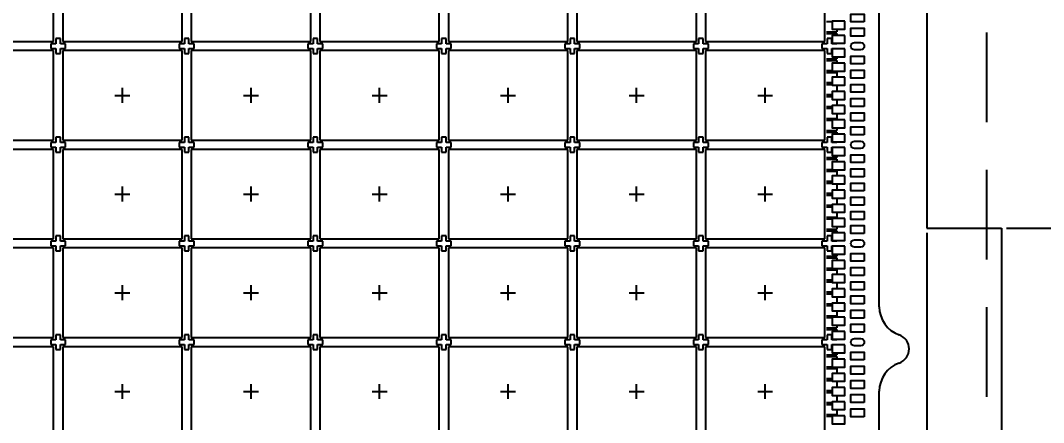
# Model space of a CAD drawing. Header units: millimetres. Extents: x 470.8 to 482.4, y 72.7 to 79.2.
# Drawn here: x 474.988 to 477.13, y 74.913 to 75.755 of the extents above; entities that cross this region are included whole.
import ezdxf

# ---------------------------------------------------------------- set-up
doc = ezdxf.new("R2010")
doc.units = ezdxf.units.MM
doc.header["$LTSCALE"] = 0.5
doc.header["$PDMODE"] = 98
for name, pattern in [('CENTER', [50.8, 31.75, -6.35, 6.35, -6.35]), ('HIDDEN', [0.375, 0.25, -0.125]), ('PHANTOM', [2.5, 1.25, -0.25, 0.25, -0.25, 0.25, -0.25])]:
    doc.linetypes.add(name, pattern=pattern)
for name, color, linetype in [('1D', 4, 'Continuous'), ('BTM', 7, 'HIDDEN'), ('CEN', 2, 'CENTER'), ('DIM', 3, 'Continuous'), ('PKG', 1, 'PHANTOM')]:
    doc.layers.add(name, color=color, linetype=linetype)
doc.styles.add('SIMPLEX', font='simplex.shx')
doc.dimstyles.new('Standard2', dxfattribs={"dimtxt": 0.08, "dimasz": 0.08, "dimexe": 0.01, "dimexo": 0.01, "dimgap": 0.015, "dimtad": 1, "dimdec": 3, "dimlfac": 16, "dimrnd": 0.0005, "dimzin": 1, "dimtxsty": 'SIMPLEX', "dimcen": 0.01, "dimclrd": 256, "dimclre": 256, "dimclrt": 256, "dimazin": 3, "dimtp": 0.03, "dimtm": 0.05, "dimtfac": 0.8, "dimtdec": 3, "dimtmove": 0, "dimatfit": 3, "dimfxl": 0.05, "dimtzin": 4, "dimlwd": -1, "dimlwe": -1})

# ---------------------------------------------------------------- blocks, each defined once
blk = doc.blocks.new('*D42')
at = {"layer": 'Defpoints', "color": 0, "ltscale": 0.1, "transparency": 16777216}
for p in [(476.8172, 77.93), (478.3843, 77.93), (476.8172, 74.0925)]:
    blk.add_point(p, dxfattribs=at)
at = {"layer": 'DIM', "linetype": 'ByBlock', "ltscale": 0.1, "transparency": 16777216}
for p, q in [((476.8272, 77.93), (478.3943, 77.93)), ((478.3843, 77.85), (478.3843, 76.832)), ((478.3843, 74.1725), (478.3843, 75.1906)), ((476.8272, 74.0925), (478.3943, 74.0925))]:
    blk.add_line(p, q, dxfattribs=at)
at = {"layer": 'DIM', "ltscale": 0.1, "transparency": 16777216}
for points in [[(478.371, 77.85), (478.3976, 77.85), (478.3843, 77.93)], [(478.371, 74.1725), (478.3976, 74.1725), (478.3843, 74.0925)]]:
    blk.add_solid(points, dxfattribs=at)
at = {"layer": 'DIM', "ltscale": 0.1, "transparency": 16777216, "insert": (478.3843, 76.0113), "char_height": 0.08, "attachment_point": 5, "rotation": 90, "style": 'SIMPLEX'}
blk.add_mtext('\\A1;59.300X61.400(MOLD PKG)', dxfattribs=at)
blk = doc.blocks.new('*D58')
at = {"layer": 'Defpoints', "color": 0, "ltscale": 0.1, "transparency": 16777216}
for p in [(474.9328, 76.0113), (477.042, 75.3206), (477.4846, 75.3206)]:
    blk.add_point(p, dxfattribs=at)
at = {"layer": 'DIM', "ltscale": 0.1, "transparency": 16777216}
blk.add_line((477.052, 75.3206), (477.4846, 75.3206), dxfattribs=at)
at = {"layer": 'DIM', "ltscale": 0.1, "transparency": 16777216, "insert": (477.6825, 75.3206), "char_height": 0.08, "attachment_point": 5, "style": 'SIMPLEX'}
blk.add_mtext('\\A1;11.050', dxfattribs=at)
blk = doc.blocks.new('*D63')
at = {"layer": 'Defpoints', "color": 0, "ltscale": 0.1, "transparency": 16777216}
for p in [(474.9328, 76.0113), (476.917, 74.0113), (477.4846, 73.9613)]:
    blk.add_point(p, dxfattribs=at)
at = {"layer": 'DIM', "ltscale": 0.1, "transparency": 16777216}
for p, q in [((476.927, 74.0113), (477.1646, 74.0113)), ((477.1646, 74.0113), (477.3246, 73.9613)), ((477.3246, 73.9613), (477.4846, 73.9613))]:
    blk.add_line(p, q, dxfattribs=at)
at = {"layer": 'DIM', "ltscale": 0.1, "transparency": 16777216, "insert": (477.6977, 73.9613), "char_height": 0.08, "attachment_point": 5, "style": 'SIMPLEX'}
blk.add_mtext('\\A1;32.000', dxfattribs=at)
blk = doc.blocks.new('*D33')
at = {"layer": 'Defpoints', "color": 0, "ltscale": 0.1, "transparency": 16777216}
for p in [(474.9328, 76.0113), (476.917, 74.0113), (476.917, 73.4947)]:
    blk.add_point(p, dxfattribs=at)
at = {"layer": 'DIM', "ltscale": 0.1, "transparency": 16777216}
blk.add_line((476.917, 74.0013), (476.917, 73.4947), dxfattribs=at)
at = {"layer": 'DIM', "ltscale": 0.1, "transparency": 16777216, "insert": (476.917, 73.2893), "char_height": 0.08, "attachment_point": 5, "rotation": 90, "style": 'SIMPLEX'}
blk.add_mtext('\\A1;31.747', dxfattribs=at)
blk = doc.blocks.new('*D34')
at = {"layer": 'Defpoints', "color": 0, "ltscale": 0.1, "transparency": 16777216}
for p in [(474.9328, 76.0113), (476.8857, 75.3206), (476.7876, 73.4947)]:
    blk.add_point(p, dxfattribs=at)
at = {"layer": 'DIM', "ltscale": 0.1, "transparency": 16777216}
for p, q in [((476.8857, 75.3106), (476.8857, 73.8147)), ((476.8857, 73.8147), (476.7876, 73.6547)), ((476.7876, 73.6547), (476.7876, 73.4947))]:
    blk.add_line(p, q, dxfattribs=at)
at = {"layer": 'DIM', "ltscale": 0.1, "transparency": 16777216, "insert": (476.7876, 73.2893), "char_height": 0.08, "attachment_point": 5, "rotation": 90, "style": 'SIMPLEX'}
blk.add_mtext('\\A1;31.247', dxfattribs=at)
blk = doc.blocks.new('*D85')
at = {"layer": 'Defpoints', "color": 0, "ltscale": 0.1, "transparency": 16777216}
for p in [(477.0107, 78.03), (478.7519, 78.03), (477.0107, 74.03)]:
    blk.add_point(p, dxfattribs=at)
at = {"layer": 'DIM', "ltscale": 0.1, "transparency": 16777216}
for p, q in [((477.0207, 78.03), (478.7619, 78.03)), ((478.7519, 77.95), (478.7519, 76.8812)), ((478.7519, 74.11), (478.7519, 75.1788)), ((477.0207, 74.03), (478.7619, 74.03))]:
    blk.add_line(p, q, dxfattribs=at)
for points in [[(478.7386, 77.95), (478.7652, 77.95), (478.7519, 78.03)], [(478.7386, 74.11), (478.7652, 74.11), (478.7519, 74.03)]]:
    blk.add_solid(points, dxfattribs=at)
at = {"layer": 'DIM', "ltscale": 0.1, "transparency": 16777216, "insert": (478.7519, 76.03), "char_height": 0.08, "attachment_point": 5, "rotation": 90, "style": 'SIMPLEX'}
blk.add_mtext('\\A1;64.000%%P0.500(TAPE WIDTH)', dxfattribs=at)
blk = doc.blocks.new('*U208')
at = {"layer": 'CEN', "ltscale": 0.002}
for p, q in [((0, -0.015625), (0, 0.015625)), ((-0.015625, 0), (0.015625, 0))]:
    blk.add_line(p, q, dxfattribs=at)
at = {"layer": 'PKG', "color": 1, "ltscale": 0.5}
blk.add_lwpolyline([(-0.125, 0.09375), (-0.125, -0.09375), (0.125, -0.09375), (0.125, 0.09375)], close=True, dxfattribs=at)
blk = doc.blocks.new('*U209')
at = {"layer": 'DIM', "color": 0, "linetype": 'ByBlock', "lineweight": -2}
for p in [(1.6144, 1.4459), (1.8834, 1.4459), (2.1525, 1.4459), (2.4216, 1.4459), (2.6906, 1.4459), (2.9597, 1.4459), (3.2287, 1.4459), (1.6144, 1.2394), (1.8834, 1.2394), (2.1525, 1.2394), (2.4216, 1.2394), (2.6906, 1.2394), (2.9597, 1.2394), (3.2287, 1.2394), (1.6144, 1.0328), (1.8834, 1.0328), (2.1525, 1.0328), (2.4216, 1.0328), (2.6906, 1.0328), (2.9597, 1.0328), (3.2287, 1.0328), (1.6144, 0.8263), (1.8834, 0.8263), (2.1525, 0.8263), (2.4216, 0.8263), (2.6906, 0.8263), (2.9597, 0.8263), (3.2287, 0.8263), (1.6144, 0.6197), (1.8834, 0.6197), (2.1525, 0.6197), (2.4216, 0.6197), (2.6906, 0.6197), (2.9597, 0.6197), (3.2287, 0.6197)]:
    blk.add_blockref('*U208', p, dxfattribs=at)

msp = doc.modelspace()

# ---------------------------------------------------------------- linework, layer by layer
at = {"color": 2, "linetype": 'HIDDEN', "ltscale": 1.5}
msp.add_line((477.010732, 78.030018), (477.010732, 74.030018), dxfattribs=at)
at = {"color": 0}
for p, q in [((476.885732, 75.820643), (476.885732, 75.320643)), ((476.885732, 75.320643), (477.041982, 75.320643))]:
    msp.add_line(p, q, dxfattribs=at)
for q in [(477.041982, 74.914393), (477.041982, 73.939687)]:
    msp.add_line((477.041982, 75.320643), q)
at = {"ltscale": 0.02}
for points in [[(476.754669, 75.751893), (476.726544, 75.751893), (476.726544, 75.768456), (476.754669, 75.768456)], [(476.714044, 75.753612), (476.687638, 75.753612), (476.687638, 75.737049), (476.714044, 75.737049)], [(476.714044, 75.723924), (476.687638, 75.723924), (476.687638, 75.707362), (476.714044, 75.707362)], [(476.754669, 75.722206), (476.726544, 75.722206), (476.726544, 75.738768), (476.754669, 75.738768)], [(476.714044, 75.695487), (476.687638, 75.695487), (476.687638, 75.678924), (476.714044, 75.678924)], [(476.754669, 75.664081), (476.726544, 75.664081), (476.726544, 75.680643), (476.754669, 75.680643)], [(476.714044, 75.665799), (476.687638, 75.665799), (476.687638, 75.649237), (476.714044, 75.649237)], [(476.754669, 75.634393), (476.726544, 75.634393), (476.726544, 75.650956), (476.754669, 75.650956)], [(476.714044, 75.636112), (476.687638, 75.636112), (476.687638, 75.619549), (476.714044, 75.619549)], [(476.754669, 75.604706), (476.726544, 75.604706), (476.726544, 75.621268), (476.754669, 75.621268)], [(476.714044, 75.606424), (476.687638, 75.606424), (476.687638, 75.589862), (476.714044, 75.589862)], [(476.714044, 75.576737), (476.687638, 75.576737), (476.687638, 75.560174), (476.714044, 75.560174)], [(476.754669, 75.575018), (476.726544, 75.575018), (476.726544, 75.591581), (476.754669, 75.591581)], [(476.754669, 75.545331), (476.726544, 75.545331), (476.726544, 75.561893), (476.754669, 75.561893)], [(476.714044, 75.547049), (476.687638, 75.547049), (476.687638, 75.530487), (476.714044, 75.530487)], [(476.754669, 75.515643), (476.726544, 75.515643), (476.726544, 75.532206), (476.754669, 75.532206)], [(476.714044, 75.517362), (476.687638, 75.517362), (476.687638, 75.500799), (476.714044, 75.500799)], [(476.714044, 75.488924), (476.687638, 75.488924), (476.687638, 75.472362), (476.714044, 75.472362)], [(476.754669, 75.457518), (476.726544, 75.457518), (476.726544, 75.474081), (476.754669, 75.474081)], [(476.714044, 75.459237), (476.687638, 75.459237), (476.687638, 75.442674), (476.714044, 75.442674)], [(476.754669, 75.427831), (476.726544, 75.427831), (476.726544, 75.444393), (476.754669, 75.444393)], [(476.714044, 75.429549), (476.687638, 75.429549), (476.687638, 75.412987), (476.714044, 75.412987)], [(476.754669, 75.398143), (476.726544, 75.398143), (476.726544, 75.414706), (476.754669, 75.414706)], [(476.714044, 75.399862), (476.687638, 75.399862), (476.687638, 75.383299), (476.714044, 75.383299)], [(476.754669, 75.368456), (476.726544, 75.368456), (476.726544, 75.385018), (476.754669, 75.385018)], [(476.714044, 75.370174), (476.687638, 75.370174), (476.687638, 75.353612), (476.714044, 75.353612)], [(476.714044, 75.340487), (476.687638, 75.340487), (476.687638, 75.323924), (476.714044, 75.323924)], [(476.754669, 75.338768), (476.726544, 75.338768), (476.726544, 75.355331), (476.754669, 75.355331)], [(476.754669, 75.309081), (476.726544, 75.309081), (476.726544, 75.325643), (476.754669, 75.325643)], [(476.714044, 75.310799), (476.687638, 75.310799), (476.687638, 75.294237), (476.714044, 75.294237)], [(476.714044, 75.282362), (476.687638, 75.282362), (476.687638, 75.265799), (476.714044, 75.265799)], [(476.714044, 75.252674), (476.687638, 75.252674), (476.687638, 75.236112), (476.714044, 75.236112)], [(476.754669, 75.250956), (476.726544, 75.250956), (476.726544, 75.267518), (476.754669, 75.267518)], [(476.754669, 75.221268), (476.726544, 75.221268), (476.726544, 75.237831), (476.754669, 75.237831)], [(476.714044, 75.222987), (476.687638, 75.222987), (476.687638, 75.206424), (476.714044, 75.206424)], [(476.714044, 75.193299), (476.687638, 75.193299), (476.687638, 75.176737), (476.714044, 75.176737)], [(476.754669, 75.191581), (476.726544, 75.191581), (476.726544, 75.208143), (476.754669, 75.208143)], [(476.754669, 75.161893), (476.726544, 75.161893), (476.726544, 75.178456), (476.754669, 75.178456)], [(476.714044, 75.163612), (476.687638, 75.163612), (476.687638, 75.147049), (476.714044, 75.147049)], [(476.754669, 75.132206), (476.726544, 75.132206), (476.726544, 75.148768), (476.754669, 75.148768)], [(476.714044, 75.133924), (476.687638, 75.133924), (476.687638, 75.117362), (476.714044, 75.117362)], [(476.714044, 75.104237), (476.687638, 75.104237), (476.687638, 75.087674), (476.714044, 75.087674)], [(476.754669, 75.102518), (476.726544, 75.102518), (476.726544, 75.119081), (476.754669, 75.119081)], [(476.714044, 75.075799), (476.687638, 75.075799), (476.687638, 75.059237), (476.714044, 75.059237)], [(476.754669, 75.044393), (476.726544, 75.044393), (476.726544, 75.060956), (476.754669, 75.060956)], [(476.714044, 75.046112), (476.687638, 75.046112), (476.687638, 75.029549), (476.714044, 75.029549)], [(476.714044, 75.016424), (476.687638, 75.016424), (476.687638, 74.999862), (476.714044, 74.999862)], [(476.754669, 75.014706), (476.726544, 75.014706), (476.726544, 75.031268), (476.754669, 75.031268)], [(476.754669, 74.985018), (476.726544, 74.985018), (476.726544, 75.001581), (476.754669, 75.001581)], [(476.714044, 74.986737), (476.687638, 74.986737), (476.687638, 74.970174), (476.714044, 74.970174)], [(476.714044, 74.957049), (476.687638, 74.957049), (476.687638, 74.940487), (476.714044, 74.940487)], [(476.754669, 74.955331), (476.726544, 74.955331), (476.726544, 74.971893), (476.754669, 74.971893)], [(476.754669, 74.925643), (476.726544, 74.925643), (476.726544, 74.942206), (476.754669, 74.942206)], [(476.714044, 74.927362), (476.687638, 74.927362), (476.687638, 74.910799), (476.714044, 74.910799)]]:
    msp.add_lwpolyline(points, close=True, dxfattribs=at)
for points in [[(476.747013, 75.693768), (476.734201, 75.693768, -0.41421356), (476.726544, 75.701424), (476.726544, 75.701424, -0.41421356), (476.734201, 75.709081), (476.747013, 75.709081, -0.41421356), (476.754669, 75.701424), (476.754669, 75.701424, -0.41421356)], [(476.747013, 75.487206), (476.734201, 75.487206, -0.41421356), (476.726544, 75.494862), (476.726544, 75.494862, -0.41421356), (476.734201, 75.502518), (476.747013, 75.502518, -0.41421356), (476.754669, 75.494862), (476.754669, 75.494862, -0.41421356)], [(476.747013, 75.280643), (476.734201, 75.280643, -0.41421356), (476.726544, 75.288299), (476.726544, 75.288299, -0.41421356), (476.734201, 75.295956), (476.747013, 75.295956, -0.41421356), (476.754669, 75.288299), (476.754669, 75.288299, -0.41421356)], [(476.747013, 75.074081), (476.734201, 75.074081, -0.41421356), (476.726544, 75.081737), (476.726544, 75.081737, -0.41421356), (476.734201, 75.089393), (476.747013, 75.089393, -0.41421356), (476.754669, 75.081737), (476.754669, 75.081737, -0.41421356)]]:
    msp.add_lwpolyline(points, format="xyb", close=True, dxfattribs=at)
at = {"layer": '1D'}
for p, q in [((476.785919, 75.155907), (476.785919, 75.92288)), ((476.785919, 74.212157), (476.785919, 74.97913))]:
    msp.add_line(p, q, dxfattribs=at)
for centre, radius, start, end in [((476.848419, 75.155907), 0.0625, 180, 250.528779), ((476.817169, 75.067518), 0.03125, 289.471221, 70.528779), ((476.848419, 74.97913), 0.0625, 109.471221, 180)]:
    msp.add_arc(centre, radius, start, end, dxfattribs=at)
at = {"layer": 'BTM', "ltscale": 0.02}
for p, q in [((476.675763, 75.752813), (476.687638, 75.752813)), ((476.675763, 75.731563), (476.697326, 75.731563)), ((476.675763, 75.727813), (476.697326, 75.727813)), ((476.697326, 75.737049), (476.697326, 75.731563)), ((476.697326, 75.727813), (476.697326, 75.723924)), ((476.675763, 75.675), (476.697326, 75.675)), ((476.675763, 75.67125), (476.697326, 75.67125)), ((476.697326, 75.678924), (476.697326, 75.675)), ((476.697326, 75.67125), (476.697326, 75.665799)), ((476.675763, 75.65), (476.687638, 75.65)), ((476.675763, 75.64625), (476.697326, 75.64625)), ((476.697326, 75.64625), (476.697326, 75.636112)), ((476.675763, 75.625), (476.687638, 75.625)), ((476.675763, 75.62125), (476.687638, 75.62125)), ((476.697326, 75.619549), (476.697326, 75.606424)), ((476.675763, 75.6), (476.687638, 75.6)), ((476.675763, 75.59625), (476.687638, 75.59625)), ((476.675763, 75.575), (476.687638, 75.575)), ((476.697326, 75.589862), (476.697326, 75.576737)), ((476.675763, 75.57125), (476.687638, 75.57125)), ((476.697326, 75.560174), (476.697326, 75.55)), ((476.675763, 75.55), (476.697326, 75.55)), ((476.675763, 75.54625), (476.687638, 75.54625)), ((476.697326, 75.530487), (476.697326, 75.525)), ((476.675763, 75.525), (476.697326, 75.525)), ((476.675763, 75.52125), (476.697326, 75.52125)), ((476.697326, 75.52125), (476.697326, 75.517362)), ((476.675763, 75.468438), (476.697326, 75.468438)), ((476.697326, 75.472362), (476.697326, 75.468438)), ((476.675763, 75.464688), (476.697326, 75.464688)), ((476.697326, 75.464688), (476.697326, 75.459237)), ((476.675763, 75.443438), (476.687638, 75.443438)), ((476.675763, 75.439688), (476.697326, 75.439688)), ((476.697326, 75.439688), (476.697326, 75.429549)), ((476.675763, 75.418438), (476.687638, 75.418438)), ((476.675763, 75.414688), (476.687638, 75.414688)), ((476.697326, 75.412987), (476.697326, 75.399862)), ((476.675763, 75.393438), (476.687638, 75.393438)), ((476.675763, 75.389688), (476.687638, 75.389688)), ((476.697326, 75.383299), (476.697326, 75.370174)), ((476.675763, 75.368438), (476.687638, 75.368438)), ((476.675763, 75.364688), (476.687638, 75.364688)), ((476.675763, 75.343438), (476.697326, 75.343438)), ((476.675763, 75.339688), (476.687638, 75.339688)), ((476.697326, 75.353612), (476.697326, 75.343438)), ((476.675763, 75.318438), (476.697326, 75.318438)), ((476.697326, 75.323924), (476.697326, 75.318438)), ((476.675763, 75.314688), (476.697326, 75.314688)), ((476.697326, 75.314688), (476.697326, 75.310799)), ((476.675763, 75.261875), (476.697326, 75.261875)), ((476.675763, 75.258125), (476.697326, 75.258125)), ((476.697326, 75.265799), (476.697326, 75.261875)), ((476.697326, 75.258125), (476.697326, 75.252674)), ((476.675763, 75.236875), (476.687638, 75.236875)), ((476.675763, 75.233125), (476.697326, 75.233125)), ((476.697326, 75.233125), (476.697326, 75.222987)), ((476.675763, 75.211875), (476.687638, 75.211875)), ((476.675763, 75.208125), (476.687638, 75.208125)), ((476.697326, 75.206424), (476.697326, 75.193299)), ((476.675763, 75.186875), (476.687638, 75.186875)), ((476.675763, 75.183125), (476.687638, 75.183125)), ((476.697326, 75.176737), (476.697326, 75.163612)), ((476.675763, 75.161875), (476.687638, 75.161875)), ((476.675763, 75.158125), (476.687638, 75.158125)), ((476.697326, 75.147049), (476.697326, 75.136875)), ((476.675763, 75.136875), (476.697326, 75.136875)), ((476.675763, 75.133125), (476.687638, 75.133125)), ((476.675763, 75.111875), (476.697326, 75.111875)), ((476.675763, 75.108125), (476.697326, 75.108125)), ((476.697326, 75.117362), (476.697326, 75.111875)), ((476.697326, 75.108125), (476.697326, 75.104237)), ((476.697326, 75.059237), (476.697326, 75.055313)), ((476.675763, 75.055313), (476.697326, 75.055313)), ((476.675763, 75.051563), (476.697326, 75.051563)), ((476.697326, 75.051563), (476.697326, 75.046112)), ((476.675763, 75.030313), (476.687638, 75.030313)), ((476.675763, 75.026563), (476.697326, 75.026563)), ((476.697326, 75.026563), (476.697326, 75.016424)), ((476.675763, 75.005313), (476.687638, 75.005313)), ((476.675763, 75.001563), (476.687638, 75.001563)), ((476.697326, 74.999862), (476.697326, 74.986737)), ((476.675763, 74.980313), (476.687638, 74.980313)), ((476.675763, 74.976563), (476.687638, 74.976563)), ((476.675763, 74.955313), (476.687638, 74.955313)), ((476.697326, 74.970174), (476.697326, 74.957049)), ((476.675763, 74.951563), (476.687638, 74.951563)), ((476.697326, 74.940487), (476.697326, 74.930313)), ((476.675763, 74.930313), (476.697326, 74.930313)), ((476.675763, 74.926563), (476.687638, 74.926563))]:
    msp.add_line(p, q, dxfattribs=at)
for points in [[(475.072013, 75.717049), (475.062638, 75.717049), (475.062638, 75.706112), (475.051701, 75.706112), (475.051701, 75.696737), (475.062638, 75.696737), (475.062638, 75.685799), (475.072013, 75.685799), (475.072013, 75.696737), (475.082951, 75.696737), (475.082951, 75.706112), (475.072013, 75.706112)], [(475.341076, 75.717049), (475.331701, 75.717049), (475.331701, 75.706112), (475.320763, 75.706112), (475.320763, 75.696737), (475.331701, 75.696737), (475.331701, 75.685799), (475.341076, 75.685799), (475.341076, 75.696737), (475.352013, 75.696737), (475.352013, 75.706112), (475.341076, 75.706112)], [(475.610138, 75.717049), (475.600763, 75.717049), (475.600763, 75.706112), (475.589826, 75.706112), (475.589826, 75.696737), (475.600763, 75.696737), (475.600763, 75.685799), (475.610138, 75.685799), (475.610138, 75.696737), (475.621076, 75.696737), (475.621076, 75.706112), (475.610138, 75.706112)], [(475.879201, 75.717049), (475.869826, 75.717049), (475.869826, 75.706112), (475.858888, 75.706112), (475.858888, 75.696737), (475.869826, 75.696737), (475.869826, 75.685799), (475.879201, 75.685799), (475.879201, 75.696737), (475.890138, 75.696737), (475.890138, 75.706112), (475.879201, 75.706112)], [(476.148263, 75.717049), (476.138888, 75.717049), (476.138888, 75.706112), (476.127951, 75.706112), (476.127951, 75.696737), (476.138888, 75.696737), (476.138888, 75.685799), (476.148263, 75.685799), (476.148263, 75.696737), (476.159201, 75.696737), (476.159201, 75.706112), (476.148263, 75.706112)], [(476.417326, 75.717049), (476.407951, 75.717049), (476.407951, 75.706112), (476.397013, 75.706112), (476.397013, 75.696737), (476.407951, 75.696737), (476.407951, 75.685799), (476.417326, 75.685799), (476.417326, 75.696737), (476.428263, 75.696737), (476.428263, 75.706112), (476.417326, 75.706112)], [(475.072013, 75.510487), (475.062638, 75.510487), (475.062638, 75.499549), (475.051701, 75.499549), (475.051701, 75.490174), (475.062638, 75.490174), (475.062638, 75.479237), (475.072013, 75.479237), (475.072013, 75.490174), (475.082951, 75.490174), (475.082951, 75.499549), (475.072013, 75.499549)], [(475.341076, 75.510487), (475.331701, 75.510487), (475.331701, 75.499549), (475.320763, 75.499549), (475.320763, 75.490174), (475.331701, 75.490174), (475.331701, 75.479237), (475.341076, 75.479237), (475.341076, 75.490174), (475.352013, 75.490174), (475.352013, 75.499549), (475.341076, 75.499549)], [(475.610138, 75.510487), (475.600763, 75.510487), (475.600763, 75.499549), (475.589826, 75.499549), (475.589826, 75.490174), (475.600763, 75.490174), (475.600763, 75.479237), (475.610138, 75.479237), (475.610138, 75.490174), (475.621076, 75.490174), (475.621076, 75.499549), (475.610138, 75.499549)], [(475.879201, 75.510487), (475.869826, 75.510487), (475.869826, 75.499549), (475.858888, 75.499549), (475.858888, 75.490174), (475.869826, 75.490174), (475.869826, 75.479237), (475.879201, 75.479237), (475.879201, 75.490174), (475.890138, 75.490174), (475.890138, 75.499549), (475.879201, 75.499549)], [(476.148263, 75.510487), (476.138888, 75.510487), (476.138888, 75.499549), (476.127951, 75.499549), (476.127951, 75.490174), (476.138888, 75.490174), (476.138888, 75.479237), (476.148263, 75.479237), (476.148263, 75.490174), (476.159201, 75.490174), (476.159201, 75.499549), (476.148263, 75.499549)], [(476.417326, 75.510487), (476.407951, 75.510487), (476.407951, 75.499549), (476.397013, 75.499549), (476.397013, 75.490174), (476.407951, 75.490174), (476.407951, 75.479237), (476.417326, 75.479237), (476.417326, 75.490174), (476.428263, 75.490174), (476.428263, 75.499549), (476.417326, 75.499549)], [(475.072013, 75.303924), (475.062638, 75.303924), (475.062638, 75.292987), (475.051701, 75.292987), (475.051701, 75.283612), (475.062638, 75.283612), (475.062638, 75.272674), (475.072013, 75.272674), (475.072013, 75.283612), (475.082951, 75.283612), (475.082951, 75.292987), (475.072013, 75.292987)], [(475.341076, 75.303924), (475.331701, 75.303924), (475.331701, 75.292987), (475.320763, 75.292987), (475.320763, 75.283612), (475.331701, 75.283612), (475.331701, 75.272674), (475.341076, 75.272674), (475.341076, 75.283612), (475.352013, 75.283612), (475.352013, 75.292987), (475.341076, 75.292987)], [(475.610138, 75.303924), (475.600763, 75.303924), (475.600763, 75.292987), (475.589826, 75.292987), (475.589826, 75.283612), (475.600763, 75.283612), (475.600763, 75.272674), (475.610138, 75.272674), (475.610138, 75.283612), (475.621076, 75.283612), (475.621076, 75.292987), (475.610138, 75.292987)], [(475.879201, 75.303924), (475.869826, 75.303924), (475.869826, 75.292987), (475.858888, 75.292987), (475.858888, 75.283612), (475.869826, 75.283612), (475.869826, 75.272674), (475.879201, 75.272674), (475.879201, 75.283612), (475.890138, 75.283612), (475.890138, 75.292987), (475.879201, 75.292987)], [(476.148263, 75.303924), (476.138888, 75.303924), (476.138888, 75.292987), (476.127951, 75.292987), (476.127951, 75.283612), (476.138888, 75.283612), (476.138888, 75.272674), (476.148263, 75.272674), (476.148263, 75.283612), (476.159201, 75.283612), (476.159201, 75.292987), (476.148263, 75.292987)], [(476.417326, 75.303924), (476.407951, 75.303924), (476.407951, 75.292987), (476.397013, 75.292987), (476.397013, 75.283612), (476.407951, 75.283612), (476.407951, 75.272674), (476.417326, 75.272674), (476.417326, 75.283612), (476.428263, 75.283612), (476.428263, 75.292987), (476.417326, 75.292987)], [(475.072013, 75.097362), (475.062638, 75.097362), (475.062638, 75.086424), (475.051701, 75.086424), (475.051701, 75.077049), (475.062638, 75.077049), (475.062638, 75.066112), (475.072013, 75.066112), (475.072013, 75.077049), (475.082951, 75.077049), (475.082951, 75.086424), (475.072013, 75.086424)], [(475.341076, 75.097362), (475.331701, 75.097362), (475.331701, 75.086424), (475.320763, 75.086424), (475.320763, 75.077049), (475.331701, 75.077049), (475.331701, 75.066112), (475.341076, 75.066112), (475.341076, 75.077049), (475.352013, 75.077049), (475.352013, 75.086424), (475.341076, 75.086424)], [(475.610138, 75.097362), (475.600763, 75.097362), (475.600763, 75.086424), (475.589826, 75.086424), (475.589826, 75.077049), (475.600763, 75.077049), (475.600763, 75.066112), (475.610138, 75.066112), (475.610138, 75.077049), (475.621076, 75.077049), (475.621076, 75.086424), (475.610138, 75.086424)], [(475.879201, 75.097362), (475.869826, 75.097362), (475.869826, 75.086424), (475.858888, 75.086424), (475.858888, 75.077049), (475.869826, 75.077049), (475.869826, 75.066112), (475.879201, 75.066112), (475.879201, 75.077049), (475.890138, 75.077049), (475.890138, 75.086424), (475.879201, 75.086424)], [(476.148263, 75.097362), (476.138888, 75.097362), (476.138888, 75.086424), (476.127951, 75.086424), (476.127951, 75.077049), (476.138888, 75.077049), (476.138888, 75.066112), (476.148263, 75.066112), (476.148263, 75.077049), (476.159201, 75.077049), (476.159201, 75.086424), (476.148263, 75.086424)], [(476.417326, 75.097362), (476.407951, 75.097362), (476.407951, 75.086424), (476.397013, 75.086424), (476.397013, 75.077049), (476.407951, 75.077049), (476.407951, 75.066112), (476.417326, 75.066112), (476.417326, 75.077049), (476.428263, 75.077049), (476.428263, 75.086424), (476.417326, 75.086424)]]:
    msp.add_lwpolyline(points, close=True, dxfattribs=at)
for points in [[(476.697326, 75.707362), (476.697326, 75.706112), (476.686388, 75.706112), (476.686388, 75.717049), (476.677013, 75.717049), (476.677013, 75.706112), (476.666076, 75.706112), (476.666076, 75.696737), (476.677013, 75.696737), (476.677013, 75.685799), (476.686388, 75.685799), (476.686388, 75.696737), (476.697326, 75.696737), (476.697326, 75.695487)], [(476.697326, 75.500799), (476.697326, 75.499549), (476.686388, 75.499549), (476.686388, 75.510487), (476.677013, 75.510487), (476.677013, 75.499549), (476.666076, 75.499549), (476.666076, 75.490174), (476.677013, 75.490174), (476.677013, 75.479237), (476.686388, 75.479237), (476.686388, 75.490174), (476.697326, 75.490174), (476.697326, 75.488924)], [(476.697326, 75.294237), (476.697326, 75.292987), (476.686388, 75.292987), (476.686388, 75.303924), (476.677013, 75.303924), (476.677013, 75.292987), (476.666076, 75.292987), (476.666076, 75.283612), (476.677013, 75.283612), (476.677013, 75.272674), (476.686388, 75.272674), (476.686388, 75.283612), (476.697326, 75.283612), (476.697326, 75.282362)], [(476.697326, 75.087674), (476.697326, 75.086424), (476.686388, 75.086424), (476.686388, 75.097362), (476.677013, 75.097362), (476.677013, 75.086424), (476.666076, 75.086424), (476.666076, 75.077049), (476.677013, 75.077049), (476.677013, 75.066112), (476.686388, 75.066112), (476.686388, 75.077049), (476.697326, 75.077049), (476.697326, 75.075799)]]:
    msp.add_lwpolyline(points, dxfattribs=at)

# ---------------------------------------------------------------- block references
at = {"layer": 'DIM'}
msp.add_blockref('*U209', (473.318419, 74.358768), dxfattribs=at)

# ---------------------------------------------------------------- dimensions: what is measured, and where the dimension line sits
at = {"layer": 'DIM', "ltscale": 0.1}
dim = msp.add_linear_dim(base=(478.751892, 78.030018), p1=(477.010732, 74.030018), p2=(477.010732, 78.030018), angle=90, text='<>%%P0.500(TAPE WIDTH)', dimstyle='Standard2', dxfattribs=at)
dim.commit()
dim.dimension.update_dxf_attribs({"geometry": '*D85', "text_midpoint": (478.751892, 76.030018), "dimtype": 160})
at = {"layer": 'DIM', "color": 0, "ltscale": 0.1}
dim = msp.add_linear_dim(base=(478.384312, 77.930018), p1=(476.817169, 74.092518), p2=(476.817169, 77.930018), angle=90, text='59.300X<>(MOLD PKG)', dimstyle='Standard2', override={"dimfxl": 0.15, "dimarcsym": 1}, dxfattribs=at)
dim.commit()
dim.dimension.update_dxf_attribs({"geometry": '*D42', "text_midpoint": (478.384312, 76.011268)})
for feature_location, offset, dtype, picture, middle in [((477.041982, 75.320643), (0.442658, 0), 0, '*D58', (477.682497, 75.320643)), ((476.916982, 74.011268), (0.567658, -0.05), 0, '*D63', (477.697735, 73.961268)), ((476.916982, 74.011268), (0, -0.516539), 1, '*D33', (476.916982, 73.289253)), ((476.885732, 75.320643), (-0.098088, -1.825914), 1, '*D34', (476.787644, 73.289253))]:
    dim = msp.add_ordinate_dim(feature_location=feature_location, offset=offset, dtype=dtype, origin=(474.932794, 76.011268), dimstyle='Standard2', dxfattribs=at)
    dim.commit()
    dim.dimension.update_dxf_attribs({"geometry": picture, "text_midpoint": middle})

doc.saveas('drawing.dxf')
